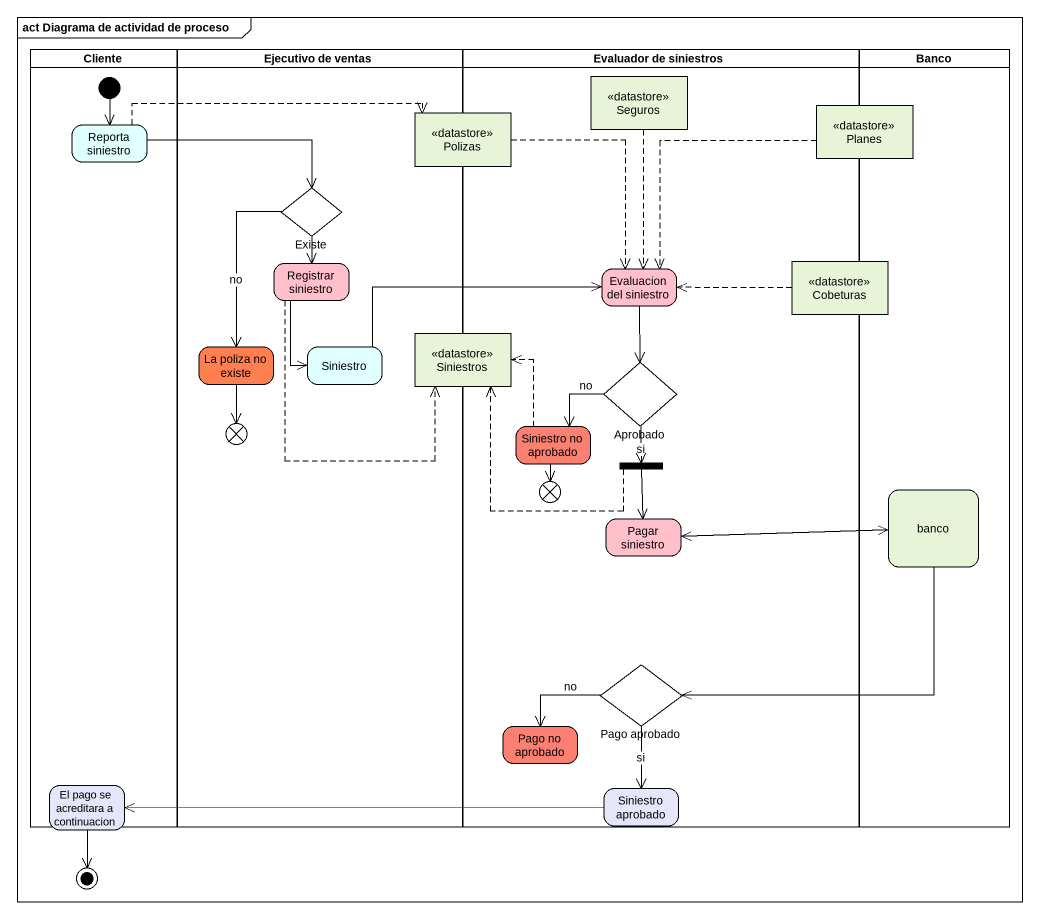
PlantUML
@startuml
mainframe act Diagrama de actividad de proceso
hide empty description
state Cliente <<partition>> {
  state "Reporta siniestro" as Reporta_siniestro #E0FFFF
  state "El pago se acreditara a continuacion" as El_pago_se_acreditara_a #E6E6FA
  [*] --> Reporta_siniestro
}
state "Ejecutivo de ventas" as Ejecutivo_de_ventas <<partition>> {
  state Existe <<choice>>
  state "Registrar siniestro" as Registrar_siniestro #FFC0CB
  state "La poliza no existe" as La_poliza_no_existe #FF7F50
  state Siniestro #E0FFFF
  state flowfinal1 <<end>>
}
state "Evaluador de siniestros" as Evaluador_de_siniestros <<partition>> {
  state Seguros <<datastore>>
  state "Evaluacion del siniestro" as Evaluacion_del_siniestro #FFC0CB
  state Aprobado <<choice>>
  state "Siniestro no aprobado" as Siniestro_no_aprobado #FA8072
  state fork1 <<fork>>
  state flowfinal2 <<end>>
  state "Pagar siniestro" as Pagar_siniestro #FFC0CB
  state "Pago aprobado" as Pago_aprobado <<choice>>
  state "Pago no aprobado" as Pago_no_aprobado #FA8072
  state "Siniestro aprobado" as Siniestro_aprobado #E6E6FA
}
state Banco <<partition>> {
  state banco
}
state Polizas <<datastore>>
state Planes <<datastore>>
state Cobeturas <<datastore>>
state Siniestros <<datastore>>
state final1 <<end>>
Seguros -[dashed]-> Evaluacion_del_siniestro
Reporta_siniestro -right[dashed]-> Polizas
Reporta_siniestro -right-> Existe
Polizas -[dashed]-> Evaluacion_del_siniestro
Planes -[dashed]-> Evaluacion_del_siniestro
Existe --> Registrar_siniestro
Existe --> La_poliza_no_existe : no
Registrar_siniestro --> Siniestro
Registrar_siniestro -right[dashed]-> Siniestros
Evaluacion_del_siniestro --> Aprobado
Cobeturas -left[dashed]-> Evaluacion_del_siniestro
La_poliza_no_existe --> flowfinal1
Siniestro -right-> Evaluacion_del_siniestro
Aprobado -left-> Siniestro_no_aprobado : no
Aprobado --> fork1 : si
Siniestro_no_aprobado -up[dashed]-> Siniestros
Siniestro_no_aprobado --> flowfinal2
fork1 -left[dashed]-> Siniestros
fork1 --> Pagar_siniestro
Pagar_siniestro -right-> banco
banco -left-> Pagar_siniestro
banco -left-> Pago_aprobado
Pago_aprobado -left-> Pago_no_aprobado : no
Pago_aprobado --> Siniestro_aprobado : si
El_pago_se_acreditara_a --> final1
Siniestro_aprobado -left-> El_pago_se_acreditara_a
@enduml
